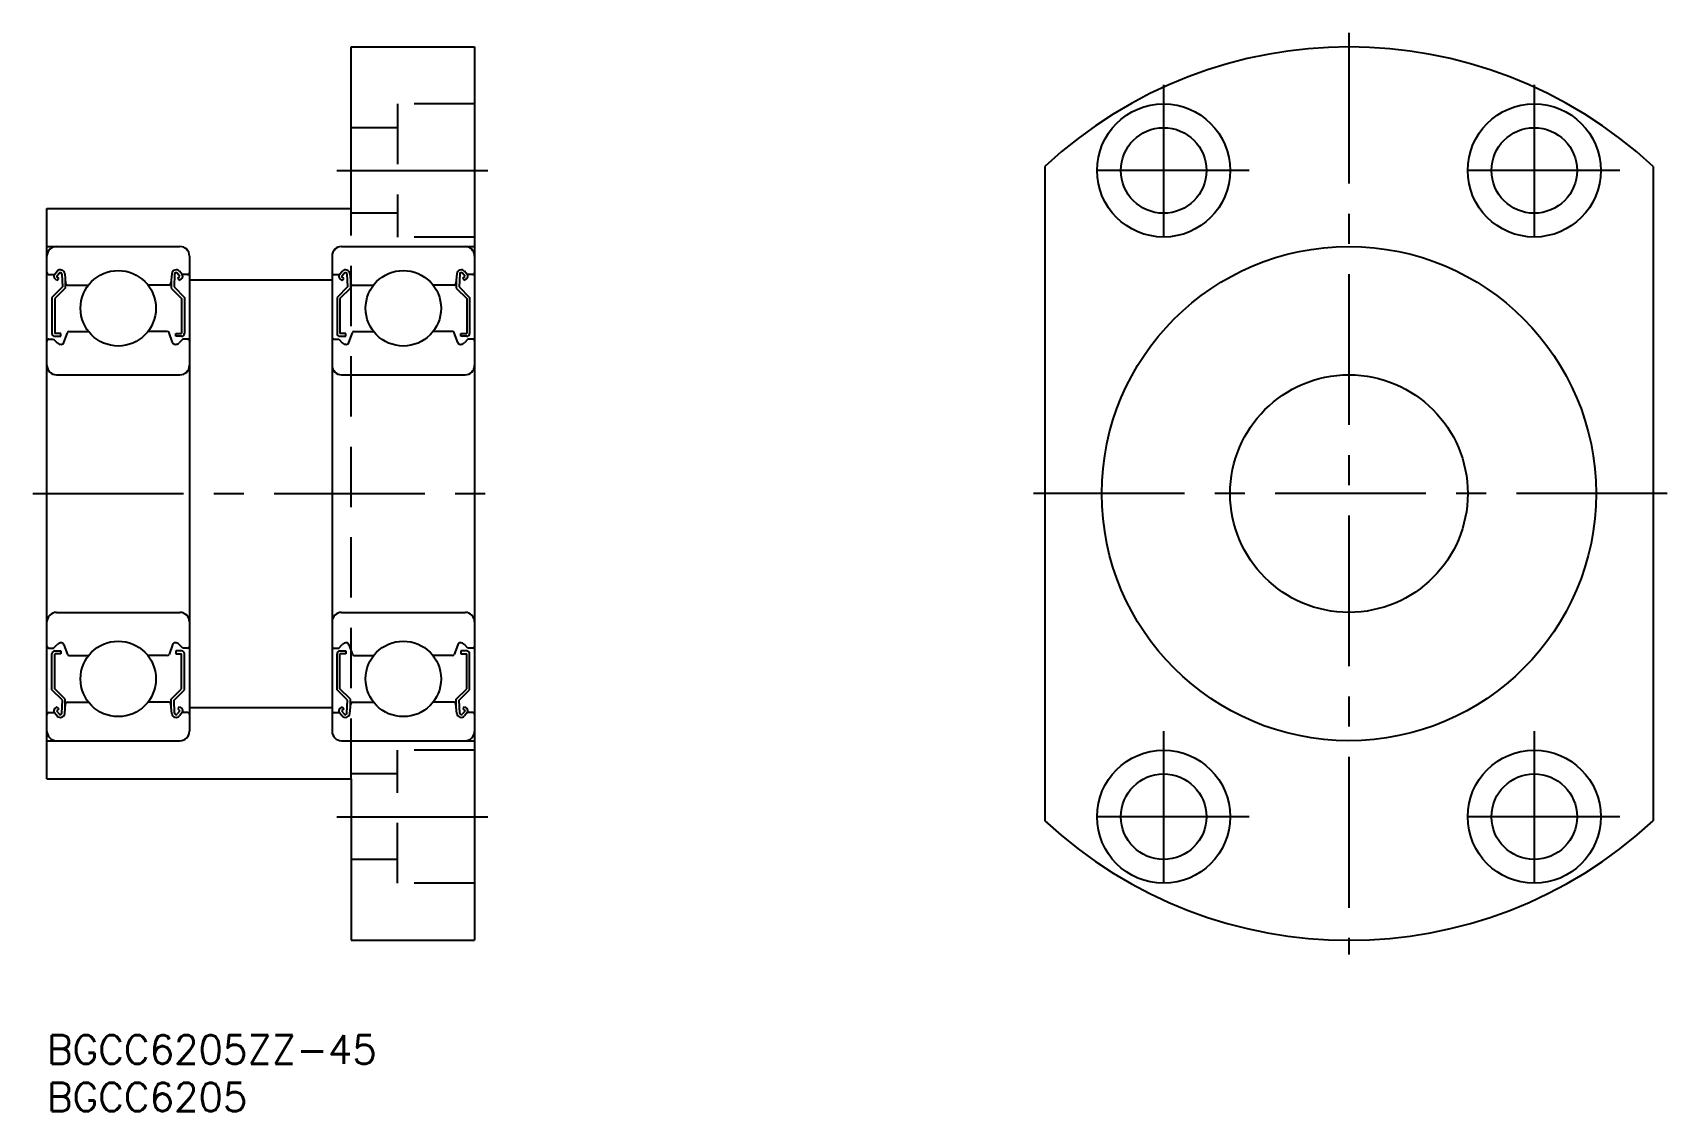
# Model space of a CAD drawing. Extents: x -2 to 170, y -8 to 106.
import ezdxf

# ---------------------------------------------------------------- set-up
doc = ezdxf.new("R2010")
doc.units = 0
doc.header["$LTSCALE"] = 0.5
doc.linetypes.add('CENTER', pattern=[50.8, 31.75, -6.35, 6.35, -6.35])
doc.linetypes.add('DASHED', pattern=[19.05, 12.7, -6.35])
for name, color, linetype in [('MSM_CENTER', 1, 'CENTER'), ('MSM_CONTINUOUS', 7, 'CONTINUOUS'), ('MSM_DASHED', 4, 'DASHED'), ('MSM_PART_NUMBER', 7, 'CONTINUOUS')]:
    doc.layers.add(name, color=color, linetype=linetype)
doc.styles.get("Standard").update_dxf_attribs({"font": 'txt.shx', "height": 3, "bigfont": 'bigfont.shx'})

msp = doc.modelspace()

# ---------------------------------------------------------------- linework, layer by layer
at = {"layer": 'MSM_CENTER'}
for p, q in [((137, 105.5), (137, 8.5)), ((117.5, 100), (117.5, 82)), ((156.5, 100), (156.5, 82)), ((30.5, 91), (46.5, 91)), ((126.5, 91), (108.5, 91)), ((165.5, 91), (147.5, 91)), ((-1.5, 57), (46.5, 57)), ((170.5, 57), (103.5, 57)), ((117.5, 32), (117.5, 14)), ((156.5, 32), (156.5, 14)), ((30.5, 23), (46.5, 23)), ((126.5, 23), (108.5, 23)), ((165.5, 23), (147.5, 23))]:
    msp.add_line(p, q, dxfattribs=at)
at = {"layer": 'MSM_CONTINUOUS'}
for p, q in [((32, 87), (32, 104)), ((32, 104), (45, 104)), ((45, 104), (45, 10)), ((105, 91.42), (105, 22.58)), ((169, 91.42), (169, 22.58)), ((0, 87), (32, 87)), ((0, 27), (0, 87)), ((0, 83), (14, 83)), ((31, 83), (45, 83)), ((15, 82), (15, 32)), ((30, 82), (30, 32)), ((0.2, 80.05), (0.78, 80.05)), ((0.78, 80.05), (1.06, 80.39)), ((1.05, 79.43), (0.82, 79.63)), ((1.01, 79.86), (1.29, 80.19)), ((1.24, 79.66), (1.01, 79.86)), ((1.05, 79.43), (1.24, 79.66)), ((1.57, 80.1), (1.63, 78.75)), ((1.87, 80.13), (1.96, 79.13)), ((1.93, 79.48), (1.93, 78.63)), ((13.13, 80.13), (13.04, 79.13)), ((13.07, 79.48), (13.07, 78.63)), ((13.43, 80.1), (13.37, 78.75)), ((13.99, 79.86), (13.71, 80.19)), ((13.76, 79.66), (13.99, 79.86)), ((13.95, 79.43), (13.76, 79.66)), ((14.22, 80.05), (13.94, 80.39)), ((13.95, 79.43), (14.18, 79.63)), ((14.8, 80.05), (14.22, 80.05)), ((15, 79.5), (30, 79.5)), ((30.2, 80.05), (30.78, 80.05)), ((30.78, 80.05), (31.06, 80.39)), ((31.05, 79.43), (30.82, 79.63)), ((31.01, 79.86), (31.29, 80.19)), ((31.24, 79.66), (31.01, 79.86)), ((31.05, 79.43), (31.24, 79.66)), ((31.57, 80.1), (31.63, 78.75)), ((31.87, 80.13), (31.96, 79.13)), ((31.93, 79.48), (31.93, 78.63)), ((43.13, 80.13), (43.04, 79.13)), ((43.07, 79.48), (43.07, 78.63)), ((43.43, 80.1), (43.37, 78.75)), ((43.99, 79.86), (43.71, 80.19)), ((43.76, 79.66), (43.99, 79.86)), ((43.95, 79.43), (43.76, 79.66)), ((44.22, 80.05), (43.94, 80.39)), ((43.95, 79.43), (44.18, 79.63)), ((44.8, 80.05), (44.22, 80.05)), ((1.63, 78.75), (0.53, 77.65)), ((0.53, 77.65), (0.53, 73.85)), ((1.93, 78.63), (0.83, 77.53)), ((0.83, 77.53), (0.83, 73.85)), ((2.16, 78.95), (4.38, 78.95)), ((12.84, 78.95), (10.62, 78.95)), ((13.07, 78.63), (14.17, 77.53)), ((13.37, 78.75), (14.47, 77.65)), ((14.17, 77.53), (14.17, 73.85)), ((14.47, 77.65), (14.47, 73.85)), ((31.63, 78.75), (30.53, 77.65)), ((30.53, 77.65), (30.53, 73.85)), ((31.93, 78.63), (30.83, 77.53)), ((30.83, 77.53), (30.83, 73.85)), ((32.16, 78.95), (34.38, 78.95)), ((42.84, 78.95), (40.62, 78.95)), ((43.07, 78.63), (44.17, 77.53)), ((43.37, 78.75), (44.47, 77.65)), ((44.17, 77.53), (44.17, 73.85)), ((44.47, 77.65), (44.47, 73.85)), ((2.34, 74.05), (4.38, 74.05)), ((12.66, 74.05), (10.62, 74.05)), ((32.34, 74.05), (34.38, 74.05)), ((42.66, 74.05), (40.62, 74.05)), ((0.2, 73.25), (0.7, 73.25)), ((0.7, 73.25), (1.07, 72.88)), ((1.45, 73.85), (0.83, 73.85)), ((0.83, 73.55), (1.45, 73.55)), ((1.45, 73.55), (1.45, 73.85)), ((1.78, 72.9), (2.15, 73.92)), ((13.22, 72.9), (12.85, 73.92)), ((13.55, 73.55), (13.55, 73.85)), ((13.55, 73.85), (14.17, 73.85)), ((14.17, 73.55), (13.55, 73.55)), ((14.3, 73.25), (13.93, 72.88)), ((14.8, 73.25), (14.3, 73.25)), ((30.2, 73.25), (30.7, 73.25)), ((30.7, 73.25), (31.07, 72.88)), ((31.45, 73.85), (30.83, 73.85)), ((30.83, 73.55), (31.45, 73.55)), ((31.45, 73.55), (31.45, 73.85)), ((31.78, 72.9), (32.15, 73.92)), ((43.22, 72.9), (42.85, 73.92)), ((43.55, 73.55), (43.55, 73.85)), ((43.55, 73.85), (44.17, 73.85)), ((44.17, 73.55), (43.55, 73.55)), ((44.3, 73.25), (43.93, 72.88)), ((44.8, 73.25), (44.3, 73.25)), ((1, 69.5), (14, 69.5)), ((31, 69.5), (44, 69.5)), ((1, 44.5), (14, 44.5)), ((31, 44.5), (44, 44.5)), ((0.2, 40.75), (0.7, 40.75)), ((0.53, 36.35), (0.53, 40.15)), ((0.7, 40.75), (1.07, 41.12)), ((0.83, 40.45), (1.45, 40.45)), ((1.45, 40.15), (0.83, 40.15)), ((0.83, 36.47), (0.83, 40.15)), ((1.45, 40.45), (1.45, 40.15)), ((1.78, 41.1), (2.15, 40.08)), ((2.34, 39.95), (4.38, 39.95)), ((12.66, 39.95), (10.62, 39.95)), ((13.22, 41.1), (12.85, 40.08)), ((13.55, 40.45), (13.55, 40.15)), ((14.17, 40.45), (13.55, 40.45)), ((13.55, 40.15), (14.17, 40.15)), ((14.3, 40.75), (13.93, 41.12)), ((14.17, 36.47), (14.17, 40.15)), ((14.8, 40.75), (14.3, 40.75)), ((14.47, 36.35), (14.47, 40.15)), ((30.2, 40.75), (30.7, 40.75)), ((30.53, 36.35), (30.53, 40.15)), ((30.7, 40.75), (31.07, 41.12)), ((30.83, 40.45), (31.45, 40.45)), ((30.83, 36.47), (30.83, 40.15)), ((31.45, 40.15), (30.83, 40.15)), ((31.45, 40.45), (31.45, 40.15)), ((31.78, 41.1), (32.15, 40.08)), ((32.34, 39.95), (34.38, 39.95)), ((42.66, 39.95), (40.62, 39.95)), ((43.22, 41.1), (42.85, 40.08)), ((44.17, 40.45), (43.55, 40.45)), ((43.55, 40.45), (43.55, 40.15)), ((43.55, 40.15), (44.17, 40.15)), ((44.3, 40.75), (43.93, 41.12)), ((44.17, 36.47), (44.17, 40.15)), ((44.8, 40.75), (44.3, 40.75)), ((44.47, 36.35), (44.47, 40.15)), ((1.63, 35.25), (0.53, 36.35)), ((1.93, 35.37), (0.83, 36.47)), ((13.07, 35.37), (14.17, 36.47)), ((13.37, 35.25), (14.47, 36.35)), ((31.63, 35.25), (30.53, 36.35)), ((31.93, 35.37), (30.83, 36.47)), ((43.07, 35.37), (44.17, 36.47)), ((43.37, 35.25), (44.47, 36.35)), ((1.05, 34.57), (0.82, 34.37)), ((1.05, 34.57), (1.24, 34.34)), ((1.57, 33.9), (1.63, 35.25)), ((1.87, 33.87), (1.96, 34.87)), ((1.93, 34.52), (1.93, 35.37)), ((2.16, 35.05), (4.38, 35.05)), ((12.84, 35.05), (10.62, 35.05)), ((13.13, 33.87), (13.04, 34.87)), ((13.07, 34.52), (13.07, 35.37)), ((13.43, 33.9), (13.37, 35.25)), ((13.95, 34.57), (13.76, 34.34)), ((13.95, 34.57), (14.18, 34.37)), ((15, 34.5), (30, 34.5)), ((31.05, 34.57), (30.82, 34.37)), ((31.05, 34.57), (31.24, 34.34)), ((31.57, 33.9), (31.63, 35.25)), ((31.87, 33.87), (31.96, 34.87)), ((31.93, 34.52), (31.93, 35.37)), ((32.16, 35.05), (34.38, 35.05)), ((42.84, 35.05), (40.62, 35.05)), ((43.13, 33.87), (43.04, 34.87)), ((43.07, 34.52), (43.07, 35.37)), ((43.43, 33.9), (43.37, 35.25)), ((43.95, 34.57), (43.76, 34.34)), ((43.95, 34.57), (44.18, 34.37)), ((0.2, 33.95), (0.78, 33.95)), ((0.78, 33.95), (1.06, 33.61)), ((1.24, 34.34), (1.01, 34.14)), ((1.01, 34.14), (1.29, 33.81)), ((13.99, 34.14), (13.71, 33.81)), ((13.76, 34.34), (13.99, 34.14)), ((14.22, 33.95), (13.94, 33.61)), ((14.8, 33.95), (14.22, 33.95)), ((30.2, 33.95), (30.78, 33.95)), ((30.78, 33.95), (31.06, 33.61)), ((31.24, 34.34), (31.01, 34.14)), ((31.01, 34.14), (31.29, 33.81)), ((43.99, 34.14), (43.71, 33.81)), ((43.76, 34.34), (43.99, 34.14)), ((44.22, 33.95), (43.94, 33.61)), ((44.8, 33.95), (44.22, 33.95)), ((0, 31), (14, 31)), ((31, 31), (45, 31)), ((0, 27), (32, 27)), ((32, 27), (32, 10)), ((32, 10), (45, 10))]:
    msp.add_line(p, q, dxfattribs=at)
for centre, radius in [((117.5, 91), 7), ((156.5, 91), 7), ((117.5, 91), 4.5), ((156.5, 91), 4.5), ((137, 57), 26), ((7.5, 76.5), 3.97), ((37.5, 76.5), 3.97), ((137, 57), 12.5), ((7.5, 37.5), 3.97), ((37.5, 37.5), 3.97), ((117.5, 23), 7), ((156.5, 23), 7), ((117.5, 23), 4.5), ((156.5, 23), 4.5)]:
    msp.add_circle(centre, radius, dxfattribs=at)
for centre, radius, start, end in [((137, 57), 47, 47.0898, 132.9102), ((1, 82), 1, 90, 180), ((14, 82), 1, 0, 90), ((31, 82), 1, 90, 180), ((44, 82), 1, 0, 90), ((0.2, 80.25), 0.2, 180, 270), ((1.01, 79.86), 0.3, 139.9105, 229.9992), ((1.41, 80.09), 0.46, 4.9869, 139.9105), ((1.41, 80.09), 0.16, 2.3754, 139.9946), ((2.16, 79.15), 0.2, 184.9869, 270), ((12.84, 79.15), 0.2, 270, 355.0131), ((13.59, 80.09), 0.46, 40.0895, 175.0131), ((13.59, 80.09), 0.16, 40.0054, 177.6246), ((13.99, 79.86), 0.3, 310.0008, 40.0895), ((14.8, 80.25), 0.2, 270, 0), ((30.2, 80.25), 0.2, 180, 270), ((31.01, 79.86), 0.3, 139.9105, 229.9992), ((31.41, 80.09), 0.46, 4.9869, 139.9105), ((31.41, 80.09), 0.16, 2.3754, 139.9946), ((32.16, 79.15), 0.2, 184.9869, 270), ((42.84, 79.15), 0.2, 270, 355.0131), ((43.59, 80.09), 0.46, 40.0895, 175.0131), ((43.59, 80.09), 0.16, 40.0054, 177.6246), ((43.99, 79.86), 0.3, 310.0008, 40.0895), ((44.8, 80.25), 0.2, 270, 0), ((2.34, 73.85), 0.2, 90, 160.0304), ((12.66, 73.85), 0.2, 19.9696, 90), ((32.34, 73.85), 0.2, 90, 160.0304), ((42.66, 73.85), 0.2, 19.9696, 90), ((0.2, 73.05), 0.2, 90, 180), ((0.83, 73.85), 0.3, 180, 270), ((1.5, 73.3), 0.6, 225.0023, 272.8279), ((1.5, 73), 0.3, 265.4914, 340.0304), ((13.5, 73), 0.3, 199.9696, 274.5086), ((13.5, 73.3), 0.6, 267.1721, 314.9977), ((14.17, 73.85), 0.3, 270, 0), ((14.8, 73.05), 0.2, 0, 90), ((30.2, 73.05), 0.2, 90, 180), ((30.83, 73.85), 0.3, 180, 270), ((31.5, 73.3), 0.6, 225.0023, 272.8279), ((31.5, 73), 0.3, 265.4914, 340.0304), ((43.5, 73), 0.3, 199.9696, 274.5086), ((43.5, 73.3), 0.6, 267.1721, 314.9977), ((44.17, 73.85), 0.3, 270, 0), ((44.8, 73.05), 0.2, 0, 90), ((1, 70.5), 1, 180, 270), ((14, 70.5), 1, 270, 0), ((31, 70.5), 1, 180, 270), ((44, 70.5), 1, 270, 0), ((1, 43.5), 1, 90, 180), ((14, 43.5), 1, 0, 90), ((31, 43.5), 1, 90, 180), ((44, 43.5), 1, 0, 90), ((1.5, 40.7), 0.6, 87.1721, 134.9977), ((1.5, 41), 0.3, 19.9696, 94.5086), ((13.5, 41), 0.3, 85.4914, 160.0304), ((13.5, 40.7), 0.6, 45.0023, 92.8279), ((31.5, 40.7), 0.6, 87.1721, 134.9977), ((31.5, 41), 0.3, 19.9696, 94.5086), ((43.5, 41), 0.3, 85.4914, 160.0304), ((43.5, 40.7), 0.6, 45.0023, 92.8279), ((0.2, 40.95), 0.2, 180, 270), ((0.83, 40.15), 0.3, 90, 180), ((2.34, 40.15), 0.2, 199.9696, 270), ((12.66, 40.15), 0.2, 270, 340.0304), ((14.17, 40.15), 0.3, 0, 90), ((14.8, 40.95), 0.2, 270, 0), ((30.2, 40.95), 0.2, 180, 270), ((30.83, 40.15), 0.3, 90, 180), ((32.34, 40.15), 0.2, 199.9696, 270), ((42.66, 40.15), 0.2, 270, 340.0304), ((44.17, 40.15), 0.3, 0, 90), ((44.8, 40.95), 0.2, 270, 0), ((2.16, 34.85), 0.2, 90, 175.0131), ((12.84, 34.85), 0.2, 4.9869, 90), ((32.16, 34.85), 0.2, 90, 175.0131), ((42.84, 34.85), 0.2, 4.9869, 90), ((0.2, 33.75), 0.2, 90, 180), ((1.01, 34.14), 0.3, 130.0008, 220.0895), ((1.41, 33.91), 0.46, 220.0895, 355.0131), ((1.41, 33.91), 0.16, 220.0054, 357.6246), ((13.59, 33.91), 0.46, 184.9869, 319.9105), ((13.59, 33.91), 0.16, 182.3754, 319.9946), ((13.99, 34.14), 0.3, 319.9105, 49.9992), ((14.8, 33.75), 0.2, 0, 90), ((30.2, 33.75), 0.2, 90, 180), ((31.01, 34.14), 0.3, 130.0008, 220.0895), ((31.41, 33.91), 0.46, 220.0895, 355.0131), ((31.41, 33.91), 0.16, 220.0054, 357.6246), ((43.59, 33.91), 0.46, 184.9869, 319.9105), ((43.59, 33.91), 0.16, 182.3754, 319.9946), ((43.99, 34.14), 0.3, 319.9105, 49.9992), ((44.8, 33.75), 0.2, 0, 90), ((1, 32), 1, 180, 270), ((14, 32), 1, 270, 0), ((31, 32), 1, 180, 270), ((44, 32), 1, 270, 0), ((137, 57), 47, 227.0898, 312.9102)]:
    msp.add_arc(centre, radius, start, end, dxfattribs=at)
at = {"layer": 'MSM_DASHED'}
for p, q in [((36.9, 98), (36.9, 84)), ((45, 98), (36.9, 98)), ((36.9, 95.5), (32, 95.5)), ((32, 27), (32, 87)), ((36.9, 86.5), (32, 86.5)), ((45, 84), (36.9, 84)), ((45, 30), (36.9, 30)), ((36.9, 16), (36.9, 30)), ((36.9, 27.5), (32, 27.5)), ((36.9, 18.5), (32, 18.5)), ((45, 16), (36.9, 16))]:
    msp.add_line(p, q, dxfattribs=at)

# ---------------------------------------------------------------- texts
at = {"layer": 'MSM_PART_NUMBER'}
for s, p in [('BGCC6205ZZ-45', (0, -3)), ('BGCC6205', (0, -8))]:
    msp.add_text(s, height=3, dxfattribs=at).set_placement(p)

doc.saveas('drawing.dxf')
